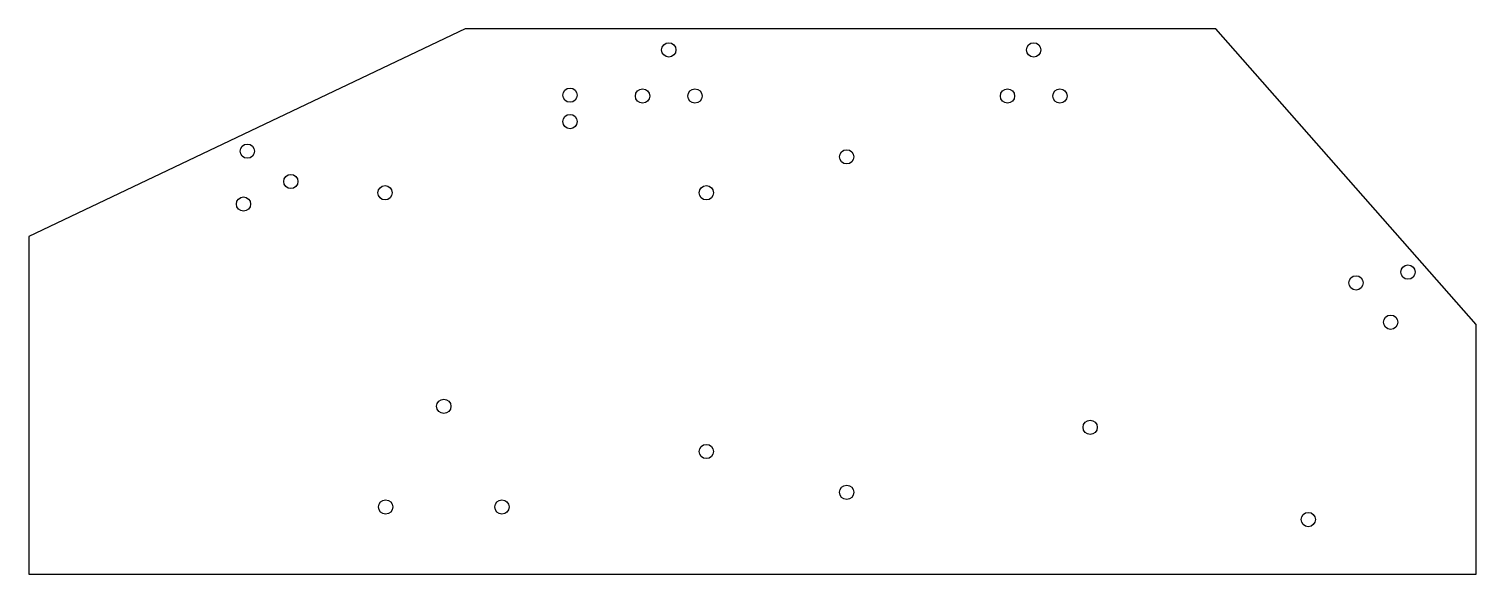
# Model space of a CAD drawing. Header units: millimetres. Extents: x -172 to 172, y -65 to 65.
import ezdxf

# ---------------------------------------------------------------- set-up
doc = ezdxf.new("R2010")
doc.units = ezdxf.units.MM

msp = doc.modelspace()

# ---------------------------------------------------------------- linework, layer by layer
msp.add_lwpolyline([(-68.5, 65), (-172.5, 15.5), (-172.5, -65), (172.5, -65), (172.5, -5.5), (110.5, 65)], close=True)
for centre in [(-19.96, 60), (67.04, 60), (-43.5, 49.21), (-26.21, 49), (-13.71, 49), (60.79, 49), (73.29, 49), (-43.5, 42.91), (-120.43, 35.85), (22.45, 34.5), (-110.06, 28.61), (-87.6, 25.93), (-11, 25.93), (-121.34, 23.24), (156.27, 7.01), (143.88, 4.44), (152.14, -4.94), (-73.6, -25), (80.5, -30), (-11, -35.78), (22.45, -45.5), (-87.46, -49), (-59.74, -49), (132.5, -52)]:
    msp.add_circle(centre, 1.7)

doc.saveas('drawing.dxf')
